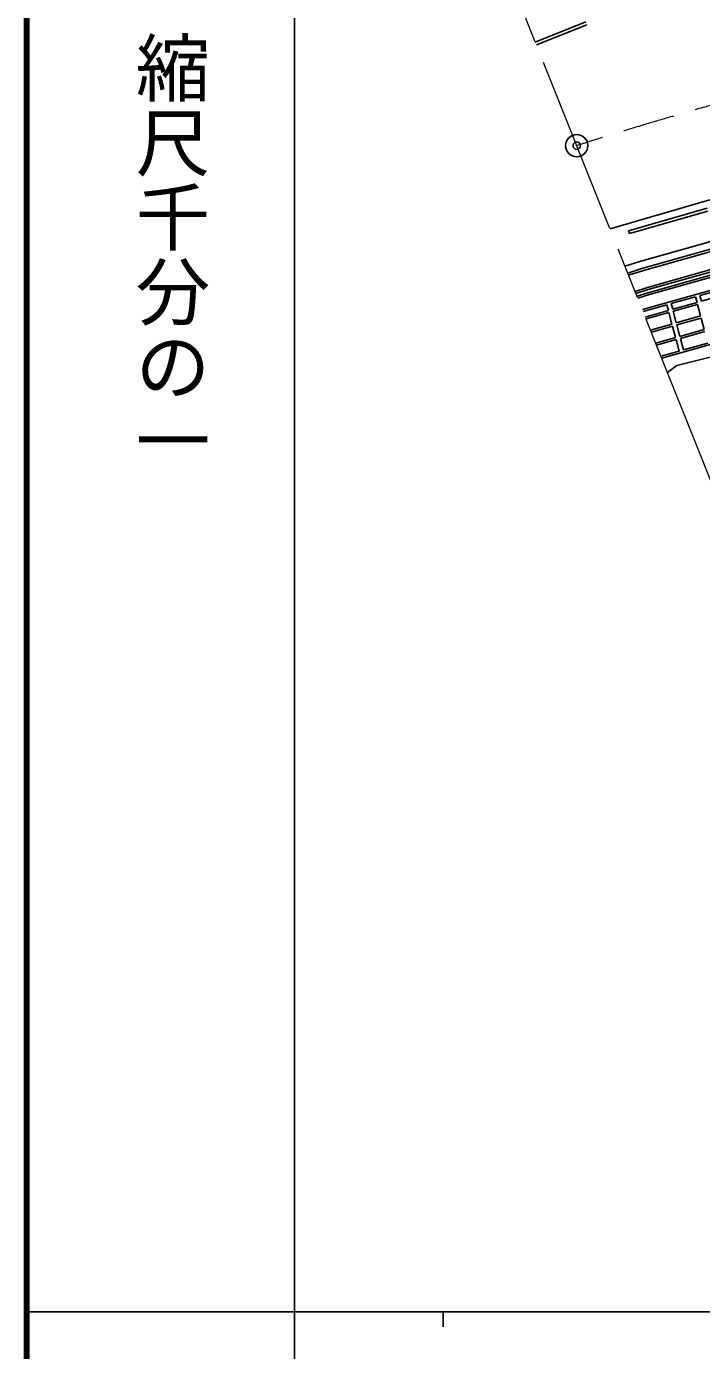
# Model space of a CAD drawing. Units: millimetres, scale not verified. Extents: x 40000 to 680000, y 20000 to 380000.
# Drawn here: x 40000 to 85357, y 202409 to 291288 of the extents above; entities that cross this region are included whole.
import ezdxf
from ezdxf.enums import TextEntityAlignment as Align

# ---------------------------------------------------------------- set-up
doc = ezdxf.new("R2010")
doc.units = ezdxf.units.MM
doc.header["$LTSCALE"] = 1000
doc.header["$PDMODE"] = 32
doc.header["$PDSIZE"] = 500
doc.linetypes.add('CHAIN', pattern=[18.5, 12, -1.5, 3.5, -1.5])
for name, color, linetype, lineweight in [('M-BGD', 7, 'Continuous', 25), ('M-BMK', 2, 'CHAIN', 13), ('M-BMK-SRVR', 3, 'Continuous', 25), ('M-TTL', 2, 'Continuous', 140), ('M-TTL-BAND', 7, 'Continuous', 25)]:
    doc.layers.add(name, color=color, linetype=linetype, lineweight=lineweight)
doc.layers.add('M-OTRS', color=6, linetype='Continuous')
doc.styles.add('@ＭＳ ゴシック', font='')
doc.styles.get('@ＭＳ ゴシック').set_extended_font_data('@MS Gothic')

msp = doc.modelspace()

# ---------------------------------------------------------------- linework, layer by layer
at = {"layer": 'M-BGD'}
for p, q in [((74185, 290242), (77578, 291599)), ((74260, 290056), (77641, 291409)), ((80451, 277581), (85737, 279085)), ((80506, 277389), (85790, 278892)), ((80506, 277389), (80451, 277581)), ((81350, 275037), (86981, 276624)), ((81396, 274883), (87023, 276470)), ((80211, 275202), (81207, 275516)), ((80398, 274737), (81350, 275037)), ((80457, 274588), (81396, 274883)), ((81728, 273772), (87330, 275351)), ((81770, 273628), (87370, 275206)), ((81828, 273436), (87423, 275013)), ((81870, 273292), (87462, 274869)), ((80890, 273508), (81728, 273772)), ((81381, 272281), (87690, 274060)), ((80946, 273368), (81770, 273628)), ((81021, 273182), (81828, 273436)), ((81076, 273043), (81870, 273292)), ((83318, 272681), (84954, 273142)), ((84954, 273142), (85055, 272765)), ((85243, 273223), (86880, 273685)), ((85243, 273223), (85343, 272846)), ((85343, 272846), (86980, 273308)), ((81434, 272150), (83029, 272599)), ((81580, 271785), (83129, 272222)), ((81633, 271653), (83166, 272086)), ((83029, 272599), (83129, 272222)), ((83166, 272086), (83371, 271312)), ((83318, 272681), (83418, 272303)), ((83418, 272303), (85055, 272765)), ((83454, 272167), (85091, 272628)), ((83454, 272167), (83660, 271393)), ((85091, 272628), (85296, 271855)), ((81932, 270906), (83371, 271312)), ((81985, 270774), (83408, 271175)), ((83408, 271175), (83613, 270402)), ((83660, 271393), (85296, 271855)), ((83696, 271257), (85333, 271718)), ((83696, 271257), (83902, 270483)), ((85333, 271718), (85538, 270945)), ((82285, 270027), (83613, 270402)), ((82337, 269895), (83649, 270265)), ((82690, 269016), (88639, 270694)), ((83649, 270265), (83855, 269492)), ((90360, 270219), (83696, 268528)), ((83902, 270483), (85538, 270945)), ((83938, 270347), (85575, 270808)), ((83938, 270347), (84144, 269573)), ((82637, 269148), (83855, 269492)), ((84144, 269573), (85780, 270035)), ((83696, 268528), (83071, 268066))]:
    msp.add_line(p, q, dxfattribs=at)
for points in [[(79212, 277696), (85604, 279567), (92121, 281299), (99271, 283004), (105874, 284404), (112482, 285654), (118525, 286692), (127620, 288009), (133705, 288742), (140399, 289431), (148952, 290154), (155703, 290607), (162446, 290945), (169841, 291166)], [(81207, 275516), (86849, 277106), (91826, 278433), (96685, 279636), (101508, 280725), (106415, 281750), (110387, 282531)]]:
    msp.add_lwpolyline(points, dxfattribs=at)
at = {"layer": 'M-BMK'}
msp.add_line((99841, 226211), (60997, 323157), dxfattribs=at)
msp.add_arc((158955, 26586), 269476, 95.52773, 107.71202, dxfattribs=at)
at = {"layer": 'M-BMK-SRVR'}
msp.add_circle((76971, 283289), 750, dxfattribs=at)
at = {"layer": 'M-OTRS'}
msp.add_point((76971, 283289), dxfattribs=at)
msp.add_point((76971, 283289), dxfattribs=at)
msp.add_point((76971, 283289), dxfattribs=at)
at = {"layer": 'M-TTL'}
msp.add_line((40000, 380000), (40000, 20000), dxfattribs=at)
at = {"layer": 'M-TTL-BAND'}
for p, q in [((58000, 370000), (58000, 20000)), ((40000, 205000), (579000, 205000)), ((68000, 205000), (68000, 204000))]:
    msp.add_line(p, q, dxfattribs=at)

# ---------------------------------------------------------------- texts
at = {"layer": 'M-TTL-BAND', "style": '@ＭＳ ゴシック'}
msp.add_text('縮尺千分の一', height=3666, rotation=270, dxfattribs=at).set_placement((49777, 261030), align=Align.MIDDLE_RIGHT)

doc.saveas('drawing.dxf')
